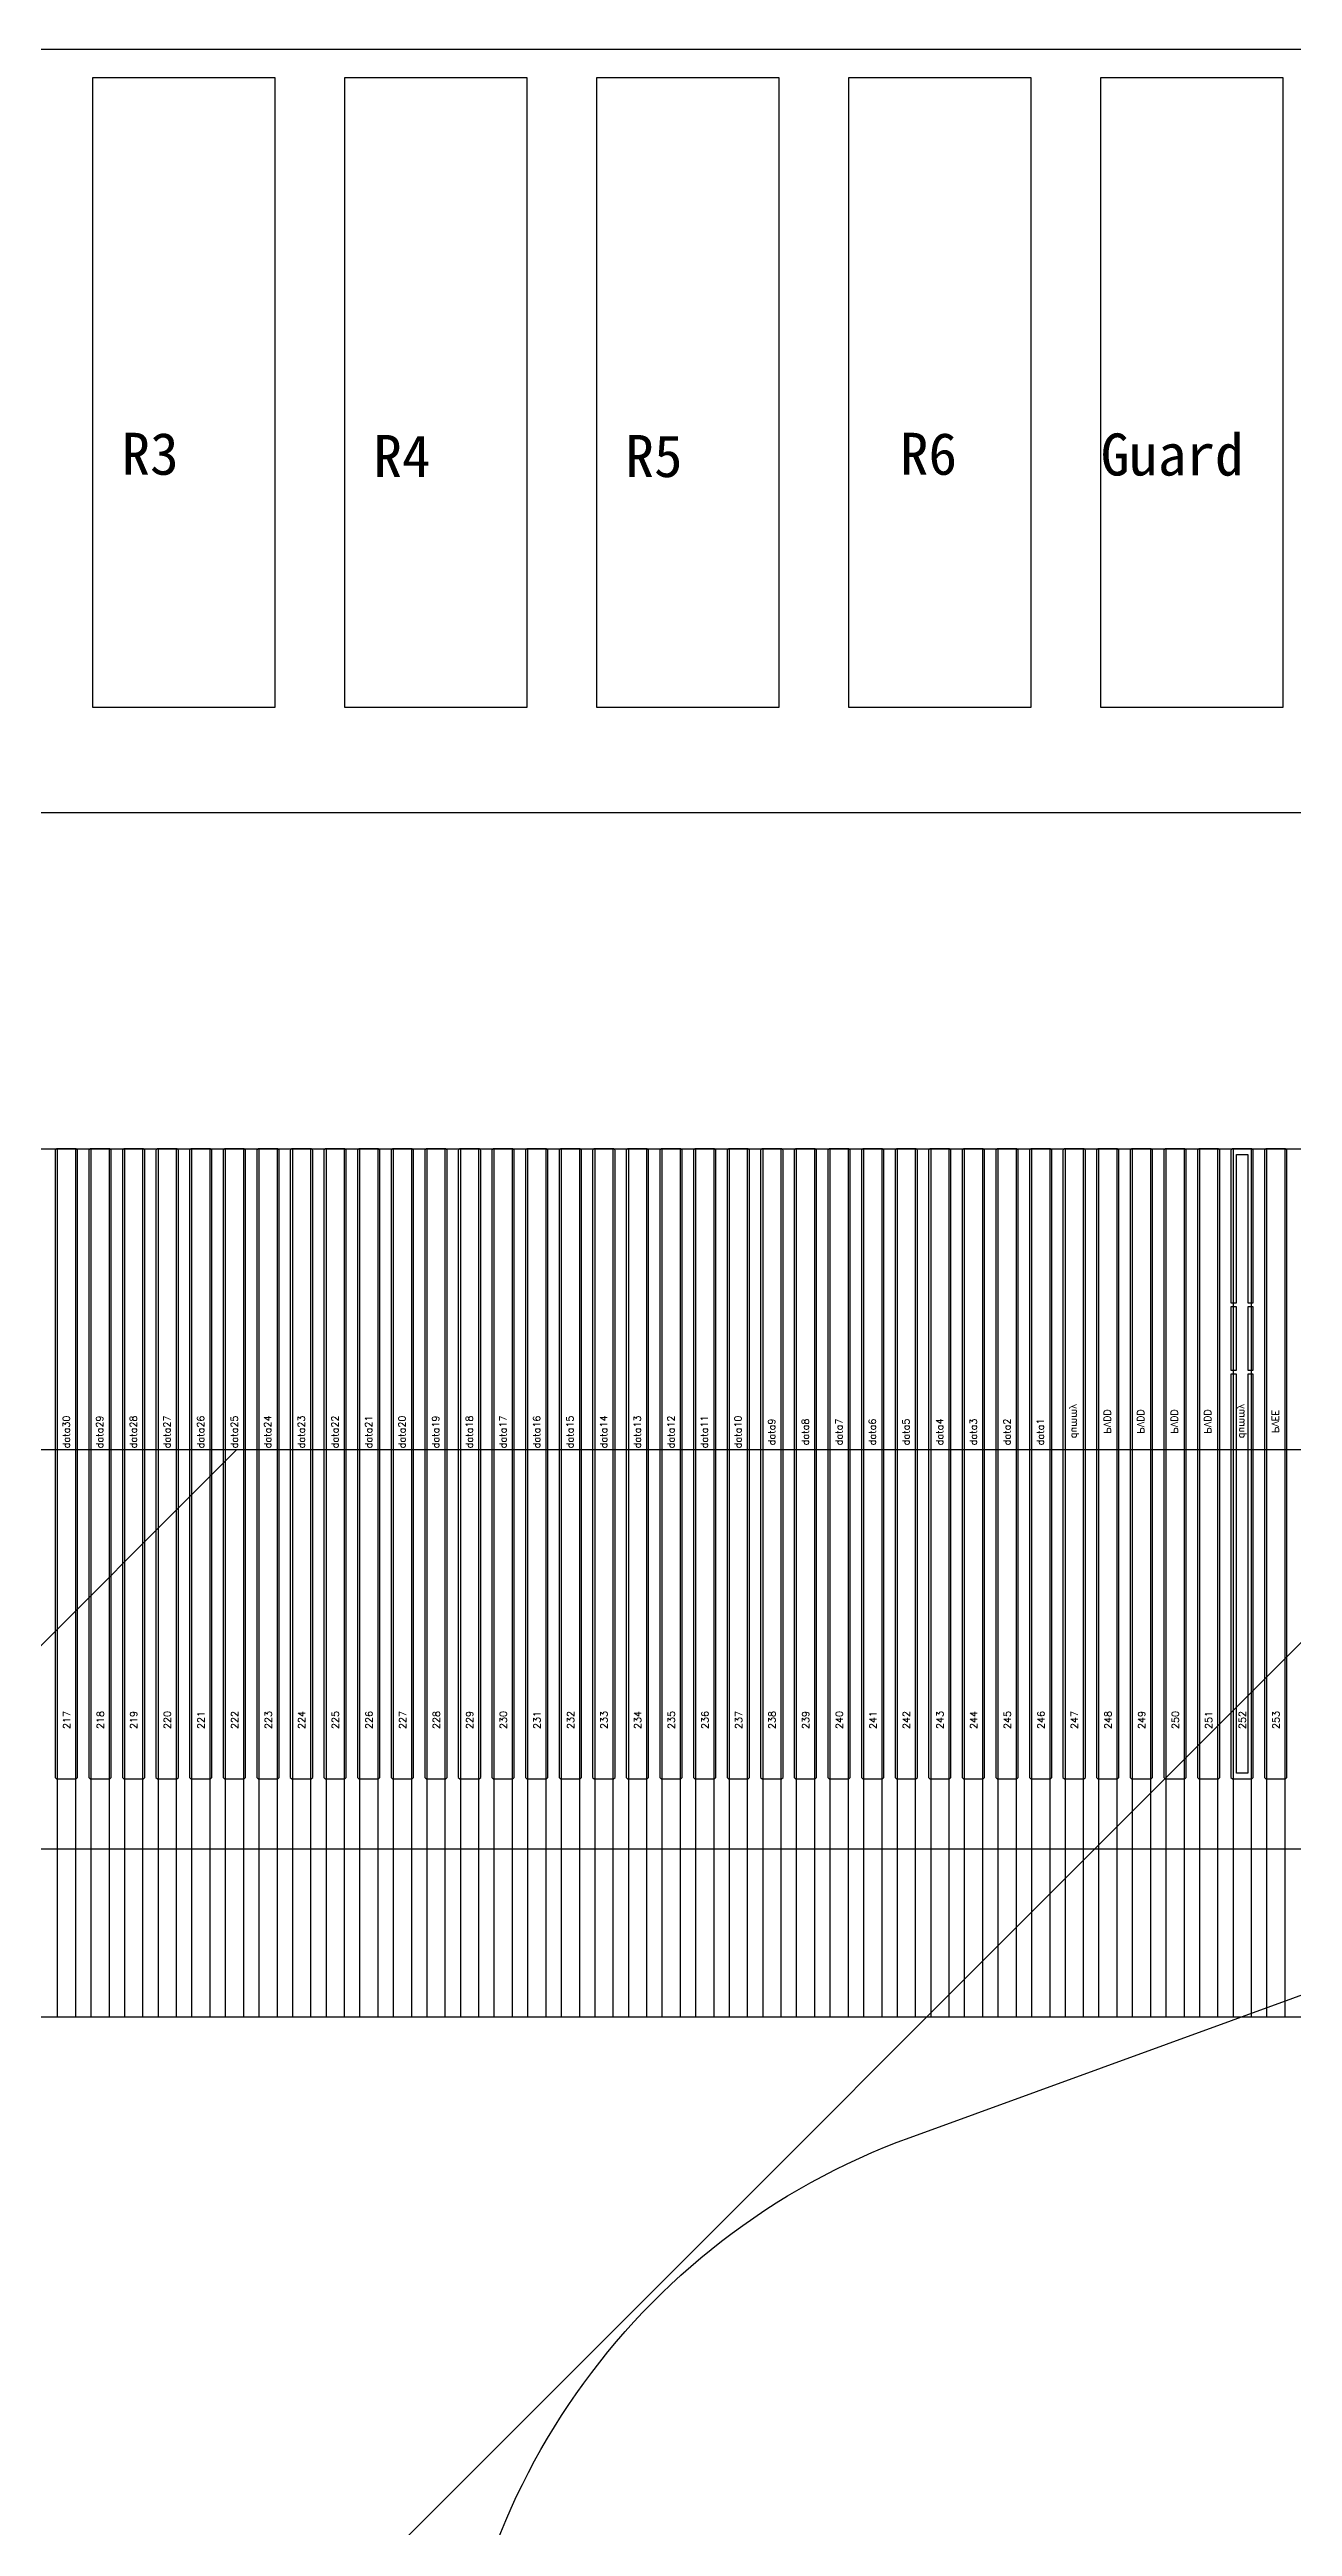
# Model space of a CAD drawing. Header units: millimetres. Extents: x 1387 to 2553, y -68 to 207.
# Drawn here: x 1862.657 to 1863.545, y 51.754 to 53.523 of the extents above; entities that cross this region are included whole.
import ezdxf
from ezdxf.enums import TextEntityAlignment as Align

# ---------------------------------------------------------------- set-up
doc = ezdxf.new("R2010")
doc.units = ezdxf.units.MM
for name, color, linetype in [('COF', 4, 'Continuous'), ('DIM（标注）', 3, 'Continuous'), ('KEEPOUTLAYER', 6, 'Continuous'), ('Panel', 7, 'Continuous')]:
    doc.layers.add(name, color=color, linetype=linetype)
doc.styles.add('txt', font='txt.shx')
doc.styles.add('宋体', font='')
doc.styles.get('宋体').set_extended_font_data('SimSun')
doc.dimstyles.new('STANDARD$0', dxfattribs={"dimtxt": 2, "dimasz": 2, "dimexe": 0.4, "dimexo": 0.4, "dimgap": 0.4, "dimtad": 1, "dimzin": 0, "dimdsep": 46, "dimtxsty": '宋体', "dimcen": 0.4, "dimclrd": 256, "dimclre": 256, "dimclrt": 256, "dimadec": 0, "dimazin": 0, "dimtfac": 1, "dimtofl": 0, "dimtmove": 0, "dimatfit": 3, "dimfxl": 1, "dimtolj": 1, "dimtzin": 0, "dimarcsym": 0})

# ---------------------------------------------------------------- blocks, each defined once
blk = doc.blocks.new('COF')
at = {"layer": 'COF'}
for p, q in [((1641.7011, 311.7192, 0.4681), (1648.8301, 311.7192, 0.4681)), ((1641.7011, 311.7192, 0.4681), (1648.8301, 311.7192, 0.4681)), ((1647.3351, 311.7192, 0.4681), (1647.3351, 311.0992, 0.4681)), ((1647.3481, 311.7192, 0.4681), (1647.3481, 311.0992, 0.4681)), ((1647.3591, 311.7192, 0.4681), (1647.3591, 311.0992, 0.4681)), ((1647.3721, 311.7192, 0.4681), (1647.3721, 311.0992, 0.4681)), ((1647.3831, 311.7192, 0.4681), (1647.3831, 311.0992, 0.4681)), ((1647.3961, 311.7192, 0.4681), (1647.3961, 311.0992, 0.4681)), ((1647.4071, 311.7192, 0.4681), (1647.4071, 311.0992, 0.4681)), ((1647.4201, 311.7192, 0.4681), (1647.4201, 311.0992, 0.4681)), ((1647.4311, 311.7192, 0.4681), (1647.4311, 311.0992, 0.4681)), ((1647.4441, 311.7192, 0.4681), (1647.4441, 311.0992, 0.4681)), ((1647.4551, 311.7192, 0.4681), (1647.4551, 311.0992, 0.4681)), ((1647.4681, 311.7192, 0.4681), (1647.4681, 311.0992, 0.4681)), ((1647.4791, 311.7192, 0.4681), (1647.4791, 311.0992, 0.4681)), ((1647.4921, 311.7192, 0.4681), (1647.4921, 311.0992, 0.4681)), ((1647.5031, 311.7192, 0.4681), (1647.5031, 311.0992, 0.4681)), ((1647.5161, 311.7192, 0.4681), (1647.5161, 311.0992, 0.4681)), ((1647.5271, 311.7192, 0.4681), (1647.5271, 311.0992, 0.4681)), ((1647.5401, 311.7192, 0.4681), (1647.5401, 311.0992, 0.4681)), ((1647.5511, 311.7192, 0.4681), (1647.5511, 311.0992, 0.4681)), ((1647.5641, 311.7192, 0.4681), (1647.5641, 311.0992, 0.4681)), ((1647.5751, 311.7192, 0.4681), (1647.5751, 311.0992, 0.4681)), ((1647.5881, 311.7192, 0.4681), (1647.5881, 311.0992, 0.4681)), ((1647.5991, 311.7192, 0.4681), (1647.5991, 311.0992, 0.4681)), ((1647.6121, 311.7192, 0.4681), (1647.6121, 311.0992, 0.4681)), ((1647.6231, 311.7192, 0.4681), (1647.6231, 311.0992, 0.4681)), ((1647.6361, 311.7192, 0.4681), (1647.6361, 311.0992, 0.4681)), ((1647.6471, 311.7192, 0.4681), (1647.6471, 311.0992, 0.4681)), ((1647.6601, 311.7192, 0.4681), (1647.6601, 311.0992, 0.4681)), ((1647.6711, 311.7192, 0.4681), (1647.6711, 311.0992, 0.4681)), ((1647.6841, 311.7192, 0.4681), (1647.6841, 311.0992, 0.4681)), ((1647.6951, 311.7192, 0.4681), (1647.6951, 311.0992, 0.4681)), ((1647.7081, 311.7192, 0.4681), (1647.7081, 311.0992, 0.4681)), ((1647.7191, 311.7192, 0.4681), (1647.7191, 311.0992, 0.4681)), ((1647.7321, 311.7192, 0.4681), (1647.7321, 311.0992, 0.4681)), ((1647.7431, 311.7192, 0.4681), (1647.7431, 311.0992, 0.4681)), ((1647.7561, 311.7192, 0.4681), (1647.7561, 311.0992, 0.4681)), ((1647.7671, 311.7192, 0.4681), (1647.7671, 311.0992, 0.4681)), ((1647.7801, 311.7192, 0.4681), (1647.7801, 311.0992, 0.4681)), ((1647.7911, 311.7192, 0.4681), (1647.7911, 311.0992, 0.4681)), ((1647.8041, 311.7192, 0.4681), (1647.8041, 311.0992, 0.4681)), ((1647.8151, 311.7192, 0.4681), (1647.8151, 311.0992, 0.4681)), ((1647.8281, 311.7192, 0.4681), (1647.8281, 311.0992, 0.4681)), ((1647.8391, 311.7192, 0.4681), (1647.8391, 311.0992, 0.4681)), ((1647.8521, 311.7192, 0.4681), (1647.8521, 311.0992, 0.4681)), ((1647.8631, 311.7192, 0.4681), (1647.8631, 311.0992, 0.4681)), ((1647.8761, 311.7192, 0.4681), (1647.8761, 311.0992, 0.4681)), ((1647.8871, 311.7192, 0.4681), (1647.8871, 311.0992, 0.4681)), ((1647.9001, 311.7192, 0.4681), (1647.9001, 311.0992, 0.4681)), ((1647.9111, 311.7192, 0.4681), (1647.9111, 311.0992, 0.4681)), ((1647.9241, 311.7192, 0.4681), (1647.9241, 311.0992, 0.4681)), ((1647.9351, 311.7192, 0.4681), (1647.9351, 311.0992, 0.4681)), ((1647.9481, 311.7192, 0.4681), (1647.9481, 311.0992, 0.4681)), ((1647.9591, 311.7192, 0.4681), (1647.9591, 311.0992, 0.4681)), ((1647.9721, 311.7192, 0.4681), (1647.9721, 311.0992, 0.4681)), ((1647.9831, 311.7192, 0.4681), (1647.9831, 311.0992, 0.4681)), ((1647.9961, 311.7192, 0.4681), (1647.9961, 311.0992, 0.4681)), ((1648.0071, 311.7192, 0.4681), (1648.0071, 311.0992, 0.4681)), ((1648.0201, 311.7192, 0.4681), (1648.0201, 311.0992, 0.4681)), ((1648.0311, 311.7192, 0.4681), (1648.0311, 311.0992, 0.4681)), ((1648.0441, 311.7192, 0.4681), (1648.0441, 311.0992, 0.4681)), ((1648.0551, 311.7192, 0.4681), (1648.0551, 311.0992, 0.4681)), ((1648.0681, 311.7192, 0.4681), (1648.0681, 311.0992, 0.4681)), ((1648.0791, 311.7192, 0.4681), (1648.0791, 311.0992, 0.4681)), ((1648.0921, 311.7192, 0.4681), (1648.0921, 311.0992, 0.4681)), ((1648.1031, 311.7192, 0.4681), (1648.1031, 311.0992, 0.4681)), ((1648.1161, 311.7192, 0.4681), (1648.1161, 311.0992, 0.4681)), ((1648.1271, 311.7192, 0.4681), (1648.1271, 311.0992, 0.4681)), ((1648.1401, 311.7192, 0.4681), (1648.1401, 311.0992, 0.4681)), ((1648.1511, 311.7192, 0.4681), (1648.1511, 311.0992, 0.4681)), ((1648.1641, 311.7192, 0.4681), (1648.1641, 311.0992, 0.4681)), ((1648.1751, 311.7192, 0.4681), (1648.1751, 311.0992, 0.4681)), ((1648.1881, 311.7192, 0.4681), (1648.1881, 311.0992, 0.4681)), ((1648.1991, 311.7192, 0.4681), (1648.1991, 311.0992, 0.4681)), ((1648.2121, 311.7192, 0.4681), (1648.2121, 311.0992, 0.4681)), ((1641.9006, 311.0992, 0.4681), (1648.6306, 311.0992, 0.4681)), ((1647.3351, 311.0992, 0.4681), (1647.3481, 311.0992, 0.4681)), ((1647.3356, 311.0992, 0.4681), (1647.3476, 311.0992, 0.4681)), ((1647.3591, 311.0992, 0.4681), (1647.3721, 311.0992, 0.4681)), ((1647.3596, 311.0992, 0.4681), (1647.3716, 311.0992, 0.4681)), ((1647.3831, 311.0992, 0.4681), (1647.3961, 311.0992, 0.4681)), ((1647.3836, 311.0992, 0.4681), (1647.3956, 311.0992, 0.4681)), ((1647.4071, 311.0992, 0.4681), (1647.4201, 311.0992, 0.4681)), ((1647.4076, 311.0992, 0.4681), (1647.4196, 311.0992, 0.4681)), ((1647.4311, 311.0992, 0.4681), (1647.4441, 311.0992, 0.4681)), ((1647.4316, 311.0992, 0.4681), (1647.4436, 311.0992, 0.4681)), ((1647.4551, 311.0992, 0.4681), (1647.4681, 311.0992, 0.4681)), ((1647.4556, 311.0992, 0.4681), (1647.4676, 311.0992, 0.4681)), ((1647.4791, 311.0992, 0.4681), (1647.4921, 311.0992, 0.4681)), ((1647.4796, 311.0992, 0.4681), (1647.4916, 311.0992, 0.4681)), ((1647.5031, 311.0992, 0.4681), (1647.5161, 311.0992, 0.4681)), ((1647.5036, 311.0992, 0.4681), (1647.5156, 311.0992, 0.4681)), ((1647.5271, 311.0992, 0.4681), (1647.5401, 311.0992, 0.4681)), ((1647.5276, 311.0992, 0.4681), (1647.5396, 311.0992, 0.4681)), ((1647.5511, 311.0992, 0.4681), (1647.5641, 311.0992, 0.4681)), ((1647.5516, 311.0992, 0.4681), (1647.5636, 311.0992, 0.4681)), ((1647.5751, 311.0992, 0.4681), (1647.5881, 311.0992, 0.4681)), ((1647.5756, 311.0992, 0.4681), (1647.5876, 311.0992, 0.4681)), ((1647.5991, 311.0992, 0.4681), (1647.6121, 311.0992, 0.4681)), ((1647.5996, 311.0992, 0.4681), (1647.6116, 311.0992, 0.4681)), ((1647.6231, 311.0992, 0.4681), (1647.6361, 311.0992, 0.4681)), ((1647.6236, 311.0992, 0.4681), (1647.6356, 311.0992, 0.4681)), ((1647.6471, 311.0992, 0.4681), (1647.6601, 311.0992, 0.4681)), ((1647.6476, 311.0992, 0.4681), (1647.6596, 311.0992, 0.4681)), ((1647.6711, 311.0992, 0.4681), (1647.6841, 311.0992, 0.4681)), ((1647.6716, 311.0992, 0.4681), (1647.6836, 311.0992, 0.4681)), ((1647.6951, 311.0992, 0.4681), (1647.7081, 311.0992, 0.4681)), ((1647.6956, 311.0992, 0.4681), (1647.7076, 311.0992, 0.4681)), ((1647.7191, 311.0992, 0.4681), (1647.7321, 311.0992, 0.4681)), ((1647.7196, 311.0992, 0.4681), (1647.7316, 311.0992, 0.4681)), ((1647.7431, 311.0992, 0.4681), (1647.7561, 311.0992, 0.4681)), ((1647.7436, 311.0992, 0.4681), (1647.7556, 311.0992, 0.4681)), ((1647.7671, 311.0992, 0.4681), (1647.7801, 311.0992, 0.4681)), ((1647.7676, 311.0992, 0.4681), (1647.7796, 311.0992, 0.4681)), ((1647.7911, 311.0992, 0.4681), (1647.8041, 311.0992, 0.4681)), ((1647.7916, 311.0992, 0.4681), (1647.8036, 311.0992, 0.4681)), ((1647.8151, 311.0992, 0.4681), (1647.8281, 311.0992, 0.4681)), ((1647.8156, 311.0992, 0.4681), (1647.8276, 311.0992, 0.4681)), ((1647.8391, 311.0992, 0.4681), (1647.8521, 311.0992, 0.4681)), ((1647.8396, 311.0992, 0.4681), (1647.8516, 311.0992, 0.4681)), ((1647.8631, 311.0992, 0.4681), (1647.8761, 311.0992, 0.4681)), ((1647.8636, 311.0992, 0.4681), (1647.8756, 311.0992, 0.4681)), ((1647.8871, 311.0992, 0.4681), (1647.9001, 311.0992, 0.4681)), ((1647.8876, 311.0992, 0.4681), (1647.8996, 311.0992, 0.4681)), ((1647.9111, 311.0992, 0.4681), (1647.9241, 311.0992, 0.4681)), ((1647.9116, 311.0992, 0.4681), (1647.9236, 311.0992, 0.4681)), ((1647.9351, 311.0992, 0.4681), (1647.9481, 311.0992, 0.4681)), ((1647.9356, 311.0992, 0.4681), (1647.9476, 311.0992, 0.4681)), ((1647.9591, 311.0992, 0.4681), (1647.9721, 311.0992, 0.4681)), ((1647.9596, 311.0992, 0.4681), (1647.9716, 311.0992, 0.4681)), ((1647.9831, 311.0992, 0.4681), (1647.9961, 311.0992, 0.4681)), ((1647.9836, 311.0992, 0.4681), (1647.9956, 311.0992, 0.4681)), ((1648.0071, 311.0992, 0.4681), (1648.0201, 311.0992, 0.4681)), ((1648.0076, 311.0992, 0.4681), (1648.0196, 311.0992, 0.4681)), ((1648.0311, 311.0992, 0.4681), (1648.0441, 311.0992, 0.4681)), ((1648.0316, 311.0992, 0.4681), (1648.0436, 311.0992, 0.4681)), ((1648.0551, 311.0992, 0.4681), (1648.0681, 311.0992, 0.4681)), ((1648.0556, 311.0992, 0.4681), (1648.0676, 311.0992, 0.4681)), ((1648.0791, 311.0992, 0.4681), (1648.0921, 311.0992, 0.4681)), ((1648.0796, 311.0992, 0.4681), (1648.0916, 311.0992, 0.4681)), ((1648.1031, 311.0992, 0.4681), (1648.1161, 311.0992, 0.4681)), ((1648.1036, 311.0992, 0.4681), (1648.1156, 311.0992, 0.4681)), ((1648.1271, 311.0992, 0.4681), (1648.1401, 311.0992, 0.4681)), ((1648.1276, 311.0992, 0.4681), (1648.1396, 311.0992, 0.4681)), ((1648.1511, 311.0992, 0.4681), (1648.1641, 311.0992, 0.4681)), ((1648.1516, 311.0992, 0.4681), (1648.1636, 311.0992, 0.4681)), ((1648.1751, 311.0992, 0.4681), (1648.1881, 311.0992, 0.4681)), ((1648.1756, 311.0992, 0.4681), (1648.1876, 311.0992, 0.4681)), ((1648.1991, 311.0992, 0.4681), (1648.2121, 311.0992, 0.4681)), ((1648.1996, 311.0992, 0.4681), (1648.2116, 311.0992, 0.4681))]:
    blk.add_line(p, q, dxfattribs=at)
blk = doc.blocks.new('*D66')
at = {"layer": 'Defpoints', "color": 0, "linetype": 'Continuous'}
for p in [(1856.9983, 52.2378, 0.2184), (1842.9856, -9.3035), (1863.0287, -9.3035, 0.2184)]:
    blk.add_point(p, dxfattribs=at)
at = {"layer": 'DIM（标注）', "color": 3, "linetype": 'Continuous', "lineweight": -2}
for p, q in [((1856.3983, 52.2378), (1842.3856, 52.2378)), ((1842.9856, 51.6378), (1842.9856, 40.3532)), ((1842.9856, -8.7035), (1842.9856, 29.6616)), ((1862.4287, -9.3035), (1842.3856, -9.3035))]:
    blk.add_line(p, q, dxfattribs=at)
at = {"layer": 'DIM（标注）', "color": 3, "linetype": 'Continuous'}
for points in [[(1842.8856, 51.6378), (1843.0856, 51.6378), (1842.9856, 52.2378)], [(1842.8856, -8.7035), (1843.0856, -8.7035), (1842.9856, -9.3035)]]:
    blk.add_solid(points, dxfattribs=at)
at = {"layer": 'DIM（标注）', "color": 3, "linetype": 'Continuous', "insert": (1842.9856, 35.0074), "char_height": 1.5, "attachment_point": 5, "rotation": 90, "style": '宋体'}
blk.add_mtext('61.54±0.5', dxfattribs=at)
blk = doc.blocks.new('DAFADF')
h = blk.add_hatch()
h.set_pattern_fill('ANSI31', scale=0.2, style=0)
h.set_pattern_definition([(45, (861.3915, -112.815), (-0.4490128, 0.4490128), [])])
h.paths.add_polyline_path([(1762.6906, 35.3146, -0.315299), (1763.0196, 35.7845), (1764.3687, 36.2755), (1756.3326, 36.2755), (1757.6807, 35.7848, -0.315827), (1758.0106, 35.3146), (1758.0106, 33.2755), (1762.6906, 33.2755)])
at = {"color": 30, "linetype": 'Continuous'}
blk.add_line((1764.3686, 36.2755, 2.6737), (1756.3326, 36.2755, 2.6737), dxfattribs=at)
at = {"color": 30, "linetype": 'Continuous', "elevation": 2.6737}
for points in [[(1765.5756, 37.2755), (1755.1256, 37.2755)], [(1763.0196, 35.7845), (1765.5782, 36.7157)]]:
    blk.add_lwpolyline(points, dxfattribs=at)
at = {"color": 30, "linetype": 'Continuous', "elevation": 2.4553}
blk.add_lwpolyline([(1762.6906, 35.3146, -0.315299), (1763.0196, 35.7845)], format="xyb", dxfattribs=at)
at = {"layer": 'KEEPOUTLAYER', "elevation": 2.4553}
blk.add_lwpolyline([(1763.0196, 35.7845, 1), (1763.0196, 35.7845, 1)], format="xyb", close=True, dxfattribs=at)
blk.add_lwpolyline([(1763.0196, 35.7845, 1), (1763.0196, 35.7845, 1)], format="xyb", close=True, dxfattribs=at)

msp = doc.modelspace()

# ---------------------------------------------------------------- linework, layer by layer
at = {"layer": 'Panel', "elevation": 2.6737}
for points in [[(1862.6885, 53.0528), (1862.6885, 53.5028)], [(1862.6885, 53.5028), (1862.8185, 53.5028)], [(1862.8185, 53.5028), (1862.8185, 53.0528)], [(1862.8685, 53.0528), (1862.8685, 53.5028)], [(1862.8685, 53.5028), (1862.9985, 53.5028)], [(1862.9985, 53.5028), (1862.9985, 53.0528)], [(1863.0485, 53.0528), (1863.0485, 53.5028)], [(1863.0485, 53.5028), (1863.1785, 53.5028)], [(1863.1785, 53.5028), (1863.1785, 53.0528)], [(1863.2285, 53.0528), (1863.2285, 53.5028)], [(1863.2285, 53.5028), (1863.3585, 53.5028)], [(1863.3585, 53.5028), (1863.3585, 53.0528)], [(1863.4085, 53.0528), (1863.4085, 53.5028)], [(1863.4085, 53.5028), (1863.5385, 53.5028)], [(1863.5385, 53.5028), (1863.5385, 53.0528)], [(1862.8185, 53.0528), (1862.6885, 53.0528)], [(1862.9985, 53.0528), (1862.8685, 53.0528)], [(1863.1785, 53.0528), (1863.0485, 53.0528)], [(1863.3585, 53.0528), (1863.2285, 53.0528)], [(1863.5385, 53.0528), (1863.4085, 53.0528)], [(1866.1983, 52.9778), (1854.9983, 52.9778)], [(1862.6625, 52.7378), (1862.6615, 52.7368)], [(1862.6615, 52.7368), (1862.6615, 52.2888)], [(1862.6765, 52.7378), (1862.6625, 52.7378)], [(1862.6775, 52.7368), (1862.6765, 52.7378)], [(1862.6775, 52.2888), (1862.6775, 52.7368)], [(1862.6865, 52.7378), (1862.6855, 52.7368)], [(1862.6855, 52.7368), (1862.6855, 52.2888)], [(1862.7005, 52.7378), (1862.6865, 52.7378)], [(1862.7015, 52.7368), (1862.7005, 52.7378)], [(1862.7015, 52.2888), (1862.7015, 52.7368)], [(1862.7105, 52.7378), (1862.7095, 52.7368)], [(1862.7095, 52.7368), (1862.7095, 52.2888)], [(1862.7245, 52.7378), (1862.7105, 52.7378)], [(1862.7255, 52.7368), (1862.7245, 52.7378)], [(1862.7255, 52.2888), (1862.7255, 52.7368)], [(1862.7345, 52.7378), (1862.7335, 52.7368)], [(1862.7335, 52.7368), (1862.7335, 52.2888)], [(1862.7485, 52.7378), (1862.7345, 52.7378)], [(1862.7495, 52.7368), (1862.7485, 52.7378)], [(1862.7495, 52.2888), (1862.7495, 52.7368)], [(1862.7585, 52.7378), (1862.7575, 52.7368)], [(1862.7575, 52.7368), (1862.7575, 52.2888)], [(1862.7725, 52.7378), (1862.7585, 52.7378)], [(1862.7735, 52.7368), (1862.7725, 52.7378)], [(1862.7735, 52.2888), (1862.7735, 52.7368)], [(1862.7825, 52.7378), (1862.7815, 52.7368)], [(1862.7815, 52.7368), (1862.7815, 52.2888)], [(1862.7965, 52.7378), (1862.7825, 52.7378)], [(1862.7975, 52.7368), (1862.7965, 52.7378)], [(1862.7975, 52.2888), (1862.7975, 52.7368)], [(1862.8065, 52.7378), (1862.8055, 52.7368)], [(1862.8055, 52.7368), (1862.8055, 52.2888)], [(1862.8205, 52.7378), (1862.8065, 52.7378)], [(1862.8215, 52.7368), (1862.8205, 52.7378)], [(1862.8215, 52.2888), (1862.8215, 52.7368)], [(1862.8305, 52.7378), (1862.8295, 52.7368)], [(1862.8295, 52.7368), (1862.8295, 52.2888)], [(1862.8445, 52.7378), (1862.8305, 52.7378)], [(1862.8455, 52.7368), (1862.8445, 52.7378)], [(1862.8455, 52.2888), (1862.8455, 52.7368)], [(1862.8545, 52.7378), (1862.8535, 52.7368)], [(1862.8535, 52.7368), (1862.8535, 52.2888)], [(1862.8685, 52.7378), (1862.8545, 52.7378)], [(1862.8695, 52.7368), (1862.8685, 52.7378)], [(1862.8695, 52.2888), (1862.8695, 52.7368)], [(1862.8785, 52.7378), (1862.8775, 52.7368)], [(1862.8775, 52.7368), (1862.8775, 52.2888)], [(1862.8925, 52.7378), (1862.8785, 52.7378)], [(1862.8935, 52.7368), (1862.8925, 52.7378)], [(1862.8935, 52.2888), (1862.8935, 52.7368)], [(1862.9025, 52.7378), (1862.9015, 52.7368)], [(1862.9015, 52.7368), (1862.9015, 52.2888)], [(1862.9165, 52.7378), (1862.9025, 52.7378)], [(1862.9175, 52.7368), (1862.9165, 52.7378)], [(1862.9175, 52.2888), (1862.9175, 52.7368)], [(1862.9265, 52.7378), (1862.9255, 52.7368)], [(1862.9255, 52.7368), (1862.9255, 52.2888)], [(1862.9405, 52.7378), (1862.9265, 52.7378)], [(1862.9415, 52.7368), (1862.9405, 52.7378)], [(1862.9415, 52.2888), (1862.9415, 52.7368)], [(1862.9505, 52.7378), (1862.9495, 52.7368)], [(1862.9495, 52.7368), (1862.9495, 52.2888)], [(1862.9645, 52.7378), (1862.9505, 52.7378)], [(1862.9655, 52.7368), (1862.9645, 52.7378)], [(1862.9655, 52.2888), (1862.9655, 52.7368)], [(1862.9745, 52.7378), (1862.9735, 52.7368)], [(1862.9735, 52.7368), (1862.9735, 52.2888)], [(1862.9885, 52.7378), (1862.9745, 52.7378)], [(1862.9895, 52.7368), (1862.9885, 52.7378)], [(1862.9895, 52.2888), (1862.9895, 52.7368)], [(1862.9985, 52.7378), (1862.9975, 52.7368)], [(1862.9975, 52.7368), (1862.9975, 52.2888)], [(1863.0125, 52.7378), (1862.9985, 52.7378)], [(1863.0135, 52.7368), (1863.0125, 52.7378)], [(1863.0135, 52.2888), (1863.0135, 52.7368)], [(1863.0225, 52.7378), (1863.0215, 52.7368)], [(1863.0215, 52.7368), (1863.0215, 52.2888)], [(1863.0365, 52.7378), (1863.0225, 52.7378)], [(1863.0375, 52.7368), (1863.0365, 52.7378)], [(1863.0375, 52.2888), (1863.0375, 52.7368)], [(1863.0465, 52.7378), (1863.0455, 52.7368)], [(1863.0455, 52.7368), (1863.0455, 52.2888)], [(1863.0605, 52.7378), (1863.0465, 52.7378)], [(1863.0615, 52.7368), (1863.0605, 52.7378)], [(1863.0615, 52.2888), (1863.0615, 52.7368)], [(1863.0705, 52.7378), (1863.0695, 52.7368)], [(1863.0695, 52.7368), (1863.0695, 52.2888)], [(1863.0845, 52.7378), (1863.0705, 52.7378)], [(1863.0855, 52.7368), (1863.0845, 52.7378)], [(1863.0855, 52.2888), (1863.0855, 52.7368)], [(1863.0945, 52.7378), (1863.0935, 52.7368)], [(1863.0935, 52.7368), (1863.0935, 52.2888)], [(1863.1085, 52.7378), (1863.0945, 52.7378)], [(1863.1095, 52.7368), (1863.1085, 52.7378)], [(1863.1095, 52.2888), (1863.1095, 52.7368)], [(1863.1185, 52.7378), (1863.1175, 52.7368)], [(1863.1175, 52.7368), (1863.1175, 52.2888)], [(1863.1325, 52.7378), (1863.1185, 52.7378)], [(1863.1335, 52.7368), (1863.1325, 52.7378)], [(1863.1335, 52.2888), (1863.1335, 52.7368)], [(1863.1425, 52.7378), (1863.1415, 52.7368)], [(1863.1415, 52.7368), (1863.1415, 52.2888)], [(1863.1565, 52.7378), (1863.1425, 52.7378)], [(1863.1575, 52.7368), (1863.1565, 52.7378)], [(1863.1575, 52.2888), (1863.1575, 52.7368)], [(1863.1665, 52.7378), (1863.1655, 52.7368)], [(1863.1655, 52.7368), (1863.1655, 52.2888)], [(1863.1805, 52.7378), (1863.1665, 52.7378)], [(1863.1815, 52.7368), (1863.1805, 52.7378)], [(1863.1815, 52.2888), (1863.1815, 52.7368)], [(1863.1905, 52.7378), (1863.1895, 52.7368)], [(1863.1895, 52.7368), (1863.1895, 52.2888)], [(1863.2045, 52.7378), (1863.1905, 52.7378)], [(1863.2055, 52.7368), (1863.2045, 52.7378)], [(1863.2055, 52.2888), (1863.2055, 52.7368)], [(1863.2145, 52.7378), (1863.2135, 52.7368)], [(1863.2135, 52.7368), (1863.2135, 52.2888)], [(1863.2285, 52.7378), (1863.2145, 52.7378)], [(1863.2295, 52.7368), (1863.2285, 52.7378)], [(1863.2295, 52.2888), (1863.2295, 52.7368)], [(1863.2385, 52.7378), (1863.2375, 52.7368)], [(1863.2375, 52.7368), (1863.2375, 52.2888)], [(1863.2525, 52.7378), (1863.2385, 52.7378)], [(1863.2535, 52.7368), (1863.2525, 52.7378)], [(1863.2535, 52.2888), (1863.2535, 52.7368)], [(1863.2625, 52.7378), (1863.2615, 52.7368)], [(1863.2615, 52.7368), (1863.2615, 52.2888)], [(1863.2765, 52.7378), (1863.2625, 52.7378)], [(1863.2775, 52.7368), (1863.2765, 52.7378)], [(1863.2775, 52.2888), (1863.2775, 52.7368)], [(1863.2865, 52.7378), (1863.2855, 52.7368)], [(1863.2855, 52.7368), (1863.2855, 52.2888)], [(1863.3005, 52.7378), (1863.2865, 52.7378)], [(1863.3015, 52.7368), (1863.3005, 52.7378)], [(1863.3015, 52.2888), (1863.3015, 52.7368)], [(1863.3105, 52.7378), (1863.3095, 52.7368)], [(1863.3095, 52.7368), (1863.3095, 52.2888)], [(1863.3245, 52.7378), (1863.3105, 52.7378)], [(1863.3255, 52.7368), (1863.3245, 52.7378)], [(1863.3255, 52.2888), (1863.3255, 52.7368)], [(1863.3345, 52.7378), (1863.3335, 52.7368)], [(1863.3335, 52.7368), (1863.3335, 52.2888)], [(1863.3485, 52.7378), (1863.3345, 52.7378)], [(1863.3495, 52.7368), (1863.3485, 52.7378)], [(1863.3495, 52.2888), (1863.3495, 52.7368)], [(1863.3585, 52.7378), (1863.3575, 52.7368)], [(1863.3575, 52.7368), (1863.3575, 52.2888)], [(1863.3725, 52.7378), (1863.3585, 52.7378)], [(1863.3735, 52.7368), (1863.3725, 52.7378)], [(1863.3735, 52.2888), (1863.3735, 52.7368)], [(1863.3825, 52.7378), (1863.3815, 52.7368)], [(1863.3815, 52.7368), (1863.3815, 52.2888)], [(1863.3965, 52.7378), (1863.3825, 52.7378)], [(1863.3975, 52.7368), (1863.3965, 52.7378)], [(1863.3975, 52.2888), (1863.3975, 52.7368)], [(1863.4065, 52.7378), (1863.4055, 52.7368)], [(1863.4055, 52.7368), (1863.4055, 52.2888)], [(1863.4205, 52.7378), (1863.4065, 52.7378)], [(1863.4215, 52.7368), (1863.4205, 52.7378)], [(1863.4215, 52.2888), (1863.4215, 52.7368)], [(1863.4305, 52.7378), (1863.4295, 52.7368)], [(1863.4295, 52.7368), (1863.4295, 52.2888)], [(1863.4445, 52.7378), (1863.4305, 52.7378)], [(1863.4455, 52.7368), (1863.4445, 52.7378)], [(1863.4455, 52.2888), (1863.4455, 52.7368)], [(1863.4545, 52.7378), (1863.4535, 52.7368)], [(1863.4535, 52.7368), (1863.4535, 52.2888)], [(1863.4685, 52.7378), (1863.4545, 52.7378)], [(1863.4695, 52.7368), (1863.4685, 52.7378)], [(1863.4695, 52.2888), (1863.4695, 52.7368)], [(1863.4785, 52.7378), (1863.4775, 52.7368)], [(1863.4775, 52.7368), (1863.4775, 52.2888)], [(1863.4925, 52.7378), (1863.4785, 52.7378)], [(1863.4935, 52.7368), (1863.4925, 52.7378)], [(1863.4935, 52.2888), (1863.4935, 52.7368)], [(1863.5025, 52.7378), (1863.5015, 52.7368)], [(1863.5015, 52.7368), (1863.5015, 52.6278)], [(1863.5165, 52.7378), (1863.5025, 52.7378)], [(1863.5055, 52.7338), (1863.5135, 52.7338)], [(1863.5055, 52.6278), (1863.5055, 52.7338)], [(1863.5135, 52.7338), (1863.5135, 52.6278)], [(1863.5165, 52.7378), (1863.5165, 52.7378)], [(1863.5175, 52.7368), (1863.5165, 52.7378)], [(1863.5175, 52.6278), (1863.5175, 52.7368)], [(1863.5265, 52.7378), (1863.5255, 52.7368)], [(1863.5255, 52.7368), (1863.5255, 52.2888)], [(1863.5405, 52.7378), (1863.5265, 52.7378)], [(1863.5415, 52.7368), (1863.5405, 52.7378)], [(1863.5415, 52.2888), (1863.5415, 52.7368)], [(1863.5015, 52.6278), (1863.5055, 52.6278)], [(1863.5015, 52.6248), (1863.5015, 52.5798)], [(1863.5055, 52.6248), (1863.5015, 52.6248)], [(1863.5055, 52.5798), (1863.5055, 52.6248)], [(1863.5135, 52.6278), (1863.5175, 52.6278)], [(1863.5135, 52.6248), (1863.5135, 52.5798)], [(1863.5175, 52.6248), (1863.5135, 52.6248)], [(1863.5175, 52.5798), (1863.5175, 52.6248)], [(1863.5015, 52.5798), (1863.5015, 52.5798)], [(1863.5015, 52.5798), (1863.5055, 52.5798)], [(1863.5015, 52.5768), (1863.5015, 52.2888)], [(1863.5055, 52.5768), (1863.5015, 52.5768)], [(1863.5055, 52.2918), (1863.5055, 52.5768)], [(1863.5135, 52.5798), (1863.5135, 52.5798)], [(1863.5135, 52.5798), (1863.5175, 52.5798)], [(1863.5135, 52.5768), (1863.5135, 52.5768)], [(1863.5175, 52.5768), (1863.5135, 52.5768)], [(1863.5135, 52.5768), (1863.5135, 52.2918)], [(1863.5175, 52.2888), (1863.5175, 52.5768)], [(1862.6615, 52.2888), (1862.6615, 52.2888)], [(1862.6615, 52.2888), (1862.6625, 52.2878)], [(1862.6625, 52.2878), (1862.6765, 52.2878)], [(1862.6765, 52.2878), (1862.6775, 52.2888)], [(1862.6855, 52.2888), (1862.6855, 52.2888)], [(1862.6855, 52.2888), (1862.6865, 52.2878)], [(1862.6865, 52.2878), (1862.7005, 52.2878)], [(1862.7005, 52.2878), (1862.7015, 52.2888)], [(1862.7095, 52.2888), (1862.7095, 52.2888)], [(1862.7095, 52.2888), (1862.7105, 52.2878)], [(1862.7105, 52.2878), (1862.7245, 52.2878)], [(1862.7245, 52.2878), (1862.7255, 52.2888)], [(1862.7335, 52.2888), (1862.7335, 52.2888)], [(1862.7335, 52.2888), (1862.7345, 52.2878)], [(1862.7345, 52.2878), (1862.7485, 52.2878)], [(1862.7485, 52.2878), (1862.7495, 52.2888)], [(1862.7575, 52.2888), (1862.7575, 52.2888)], [(1862.7575, 52.2888), (1862.7585, 52.2878)], [(1862.7585, 52.2878), (1862.7725, 52.2878)], [(1862.7725, 52.2878), (1862.7735, 52.2888)], [(1862.7815, 52.2888), (1862.7815, 52.2888)], [(1862.7815, 52.2888), (1862.7825, 52.2878)], [(1862.7825, 52.2878), (1862.7965, 52.2878)], [(1862.7965, 52.2878), (1862.7975, 52.2888)], [(1862.8055, 52.2888), (1862.8055, 52.2888)], [(1862.8055, 52.2888), (1862.8065, 52.2878)], [(1862.8065, 52.2878), (1862.8205, 52.2878)], [(1862.8205, 52.2878), (1862.8215, 52.2888)], [(1862.8295, 52.2888), (1862.8295, 52.2888)], [(1862.8295, 52.2888), (1862.8305, 52.2878)], [(1862.8305, 52.2878), (1862.8445, 52.2878)], [(1862.8445, 52.2878), (1862.8455, 52.2888)], [(1862.8535, 52.2888), (1862.8535, 52.2888)], [(1862.8535, 52.2888), (1862.8545, 52.2878)], [(1862.8545, 52.2878), (1862.8685, 52.2878)], [(1862.8685, 52.2878), (1862.8695, 52.2888)], [(1862.8775, 52.2888), (1862.8775, 52.2888)], [(1862.8775, 52.2888), (1862.8785, 52.2878)], [(1862.8785, 52.2878), (1862.8925, 52.2878)], [(1862.8925, 52.2878), (1862.8935, 52.2888)], [(1862.9015, 52.2888), (1862.9015, 52.2888)], [(1862.9015, 52.2888), (1862.9025, 52.2878)], [(1862.9025, 52.2878), (1862.9165, 52.2878)], [(1862.9165, 52.2878), (1862.9175, 52.2888)], [(1862.9255, 52.2888), (1862.9255, 52.2888)], [(1862.9255, 52.2888), (1862.9265, 52.2878)], [(1862.9265, 52.2878), (1862.9405, 52.2878)], [(1862.9405, 52.2878), (1862.9415, 52.2888)], [(1862.9495, 52.2888), (1862.9495, 52.2888)], [(1862.9495, 52.2888), (1862.9505, 52.2878)], [(1862.9505, 52.2878), (1862.9645, 52.2878)], [(1862.9645, 52.2878), (1862.9655, 52.2888)], [(1862.9735, 52.2888), (1862.9735, 52.2888)], [(1862.9735, 52.2888), (1862.9745, 52.2878)], [(1862.9745, 52.2878), (1862.9885, 52.2878)], [(1862.9885, 52.2878), (1862.9895, 52.2888)], [(1862.9975, 52.2888), (1862.9975, 52.2888)], [(1862.9975, 52.2888), (1862.9985, 52.2878)], [(1862.9985, 52.2878), (1863.0125, 52.2878)], [(1863.0125, 52.2878), (1863.0135, 52.2888)], [(1863.0215, 52.2888), (1863.0215, 52.2888)], [(1863.0215, 52.2888), (1863.0225, 52.2878)], [(1863.0225, 52.2878), (1863.0365, 52.2878)], [(1863.0365, 52.2878), (1863.0375, 52.2888)], [(1863.0455, 52.2888), (1863.0455, 52.2888)], [(1863.0455, 52.2888), (1863.0465, 52.2878)], [(1863.0465, 52.2878), (1863.0605, 52.2878)], [(1863.0605, 52.2878), (1863.0615, 52.2888)], [(1863.0695, 52.2888), (1863.0695, 52.2888)], [(1863.0695, 52.2888), (1863.0705, 52.2878)], [(1863.0705, 52.2878), (1863.0845, 52.2878)], [(1863.0845, 52.2878), (1863.0855, 52.2888)], [(1863.0935, 52.2888), (1863.0935, 52.2888)], [(1863.0935, 52.2888), (1863.0945, 52.2878)], [(1863.0945, 52.2878), (1863.1085, 52.2878)], [(1863.1085, 52.2878), (1863.1095, 52.2888)], [(1863.1175, 52.2888), (1863.1175, 52.2888)], [(1863.1175, 52.2888), (1863.1185, 52.2878)], [(1863.1185, 52.2878), (1863.1325, 52.2878)], [(1863.1325, 52.2878), (1863.1335, 52.2888)], [(1863.1415, 52.2888), (1863.1415, 52.2888)], [(1863.1415, 52.2888), (1863.1425, 52.2878)], [(1863.1425, 52.2878), (1863.1565, 52.2878)], [(1863.1565, 52.2878), (1863.1575, 52.2888)], [(1863.1655, 52.2888), (1863.1655, 52.2888)], [(1863.1655, 52.2888), (1863.1665, 52.2878)], [(1863.1665, 52.2878), (1863.1805, 52.2878)], [(1863.1805, 52.2878), (1863.1815, 52.2888)], [(1863.1895, 52.2888), (1863.1895, 52.2888)], [(1863.1895, 52.2888), (1863.1905, 52.2878)], [(1863.1905, 52.2878), (1863.2045, 52.2878)], [(1863.2045, 52.2878), (1863.2055, 52.2888)], [(1863.2135, 52.2888), (1863.2135, 52.2888)], [(1863.2135, 52.2888), (1863.2145, 52.2878)], [(1863.2145, 52.2878), (1863.2285, 52.2878)], [(1863.2285, 52.2878), (1863.2295, 52.2888)], [(1863.2375, 52.2888), (1863.2375, 52.2888)], [(1863.2375, 52.2888), (1863.2385, 52.2878)], [(1863.2385, 52.2878), (1863.2525, 52.2878)], [(1863.2525, 52.2878), (1863.2535, 52.2888)], [(1863.2615, 52.2888), (1863.2615, 52.2888)], [(1863.2615, 52.2888), (1863.2625, 52.2878)], [(1863.2625, 52.2878), (1863.2765, 52.2878)], [(1863.2765, 52.2878), (1863.2775, 52.2888)], [(1863.2855, 52.2888), (1863.2855, 52.2888)], [(1863.2855, 52.2888), (1863.2865, 52.2878)], [(1863.2865, 52.2878), (1863.3005, 52.2878)], [(1863.3005, 52.2878), (1863.3015, 52.2888)], [(1863.3095, 52.2888), (1863.3095, 52.2888)], [(1863.3095, 52.2888), (1863.3105, 52.2878)], [(1863.3105, 52.2878), (1863.3245, 52.2878)], [(1863.3245, 52.2878), (1863.3255, 52.2888)], [(1863.3335, 52.2888), (1863.3335, 52.2888)], [(1863.3335, 52.2888), (1863.3345, 52.2878)], [(1863.3345, 52.2878), (1863.3485, 52.2878)], [(1863.3485, 52.2878), (1863.3495, 52.2888)], [(1863.3575, 52.2888), (1863.3575, 52.2888)], [(1863.3575, 52.2888), (1863.3585, 52.2878)], [(1863.3585, 52.2878), (1863.3725, 52.2878)], [(1863.3725, 52.2878), (1863.3735, 52.2888)], [(1863.3815, 52.2888), (1863.3815, 52.2888)], [(1863.3815, 52.2888), (1863.3825, 52.2878)], [(1863.3825, 52.2878), (1863.3965, 52.2878)], [(1863.3965, 52.2878), (1863.3975, 52.2888)], [(1863.4055, 52.2888), (1863.4055, 52.2888)], [(1863.4055, 52.2888), (1863.4065, 52.2878)], [(1863.4065, 52.2878), (1863.4205, 52.2878)], [(1863.4205, 52.2878), (1863.4215, 52.2888)], [(1863.4295, 52.2888), (1863.4295, 52.2888)], [(1863.4295, 52.2888), (1863.4305, 52.2878)], [(1863.4305, 52.2878), (1863.4445, 52.2878)], [(1863.4445, 52.2878), (1863.4455, 52.2888)], [(1863.4535, 52.2888), (1863.4535, 52.2888)], [(1863.4535, 52.2888), (1863.4545, 52.2878)], [(1863.4545, 52.2878), (1863.4685, 52.2878)], [(1863.4685, 52.2878), (1863.4695, 52.2888)], [(1863.4775, 52.2888), (1863.4775, 52.2888)], [(1863.4775, 52.2888), (1863.4785, 52.2878)], [(1863.4785, 52.2878), (1863.4925, 52.2878)], [(1863.4925, 52.2878), (1863.4935, 52.2888)], [(1863.5015, 52.2888), (1863.5025, 52.2878)], [(1863.5025, 52.2878), (1863.5165, 52.2878)], [(1863.5135, 52.2918), (1863.5055, 52.2918)], [(1863.5165, 52.2878), (1863.5175, 52.2888)], [(1863.5255, 52.2888), (1863.5255, 52.2888)], [(1863.5255, 52.2888), (1863.5265, 52.2878)], [(1863.5265, 52.2878), (1863.5405, 52.2878)], [(1863.5405, 52.2878), (1863.5415, 52.2888)], [(1856.9983, 52.2378), (1864.1983, 52.2378)]]:
    msp.add_lwpolyline(points, dxfattribs=at)

# ---------------------------------------------------------------- block references
at = {"color": 7}
msp.add_blockref('DAFADF', (100.2527, 16.2473), dxfattribs=at)
at = {"layer": 'COF'}
msp.add_blockref('COF', (215.3279, -258.9814, 2.2056), dxfattribs=at)

# ---------------------------------------------------------------- texts
at = {"layer": 'Panel'}
for s, p in [(' R3', (1862.6885, 53.2191, 2.6737)), (' R4', (1862.8685, 53.2175, 2.6737)), (' R5', (1863.0485, 53.2175, 2.6737)), (' R6', (1863.2446, 53.2191, 2.6737)), ('Guard', (1863.4085, 53.2186, 2.6737))]:
    msp.add_text(s, height=0.03, dxfattribs=at).set_placement(p)
at = {"layer": 'Panel', "style": 'txt', "text_generation_flag": 4}
for s, p in [('dummy', (1863.3903, 52.5433, 2.6737)), ('dummy', (1863.51, 52.5433, 2.6737)), ('PVDD', (1863.4133, 52.5431, 2.6737)), ('PVDD', (1863.4369, 52.5431, 2.6737)), ('PVDD', (1863.461, 52.5431, 2.6737)), ('PVDD', (1863.4849, 52.5431, 2.6737)), ('PVEE', (1863.5332, 52.5431, 2.6737))]:
    msp.add_text(s, height=0.005, rotation=90, dxfattribs=at).set_placement(p, align=Align.MIDDLE_CENTER)
at = {"layer": 'Panel', "style": 'txt'}
for s, p in [('data30', (1862.6694, 52.5356, 2.6737)), ('data29', (1862.6934, 52.5356, 2.6737)), ('data28', (1862.7174, 52.5356, 2.6737)), ('data27', (1862.7414, 52.5356, 2.6737)), ('data26', (1862.7654, 52.5356, 2.6737)), ('data25', (1862.7894, 52.5356, 2.6737)), ('data24', (1862.8134, 52.5356, 2.6737)), ('data23', (1862.8374, 52.5356, 2.6737)), ('data22', (1862.8614, 52.5356, 2.6737)), ('data21', (1862.8854, 52.5356, 2.6737)), ('data20', (1862.9094, 52.5356, 2.6737)), ('data19', (1862.9334, 52.5356, 2.6737)), ('data18', (1862.9574, 52.5356, 2.6737)), ('data17', (1862.9814, 52.5356, 2.6737)), ('data16', (1863.0054, 52.5356, 2.6737)), ('data15', (1863.0294, 52.5356, 2.6737)), ('data14', (1863.0534, 52.5356, 2.6737)), ('data13', (1863.0774, 52.5356, 2.6737)), ('data12', (1863.1014, 52.5356, 2.6737)), ('data11', (1863.1254, 52.5356, 2.6737)), ('data10', (1863.1494, 52.5356, 2.6737)), ('data9', (1863.1734, 52.5356, 2.6737)), ('data8', (1863.1974, 52.5356, 2.6737)), ('data7', (1863.2214, 52.5356, 2.6737)), ('data6', (1863.2454, 52.5356, 2.6737)), ('data5', (1863.2694, 52.5356, 2.6737)), ('data4', (1863.2934, 52.5356, 2.6737)), ('data3', (1863.3174, 52.5356, 2.6737)), ('data2', (1863.3414, 52.5356, 2.6737)), ('data1', (1863.3654, 52.5356, 2.6737)), ('217', (1862.6697, 52.3298, 2.6737)), ('218', (1862.6937, 52.3298, 2.6737)), ('219', (1862.7177, 52.3298, 2.6737)), ('220', (1862.7417, 52.3298, 2.6737)), ('221', (1862.7657, 52.3298, 2.6737)), ('222', (1862.7897, 52.3298, 2.6737)), ('223', (1862.8137, 52.3298, 2.6737)), ('224', (1862.8377, 52.3298, 2.6737)), ('225', (1862.8617, 52.3298, 2.6737)), ('226', (1862.8857, 52.3298, 2.6737)), ('227', (1862.9097, 52.3298, 2.6737)), ('228', (1862.9337, 52.3298, 2.6737)), ('229', (1862.9577, 52.3298, 2.6737)), ('230', (1862.9817, 52.3298, 2.6737)), ('231', (1863.0057, 52.3298, 2.6737)), ('232', (1863.0297, 52.3298, 2.6737)), ('233', (1863.0537, 52.3298, 2.6737)), ('234', (1863.0777, 52.3298, 2.6737)), ('235', (1863.1017, 52.3298, 2.6737)), ('236', (1863.1257, 52.3298, 2.6737)), ('237', (1863.1497, 52.3298, 2.6737)), ('238', (1863.1737, 52.3298, 2.6737)), ('239', (1863.1977, 52.3298, 2.6737)), ('240', (1863.2217, 52.3298, 2.6737)), ('241', (1863.2457, 52.3298, 2.6737)), ('242', (1863.2697, 52.3298, 2.6737)), ('243', (1863.2937, 52.3298, 2.6737)), ('244', (1863.3177, 52.3298, 2.6737)), ('245', (1863.3417, 52.3298, 2.6737)), ('246', (1863.3657, 52.3298, 2.6737)), ('247', (1863.3897, 52.3298, 2.6737)), ('248', (1863.4137, 52.3298, 2.6737)), ('249', (1863.4377, 52.3298, 2.6737)), ('250', (1863.4617, 52.3298, 2.6737)), ('251', (1863.4857, 52.3298, 2.6737)), ('252', (1863.5097, 52.3298, 2.6737)), ('253', (1863.5337, 52.3298, 2.6737))]:
    msp.add_text(s, height=0.005, rotation=90, dxfattribs=at).set_placement(p, align=Align.MIDDLE_CENTER)

# ---------------------------------------------------------------- dimensions: what is measured, and where the dimension line sits
at = {"layer": 'DIM（标注）', "color": 3, "linetype": 'Continuous'}
dim = msp.add_linear_dim(base=(1842.9856, -9.3035, 2.4553), p1=(1856.9983, 52.2378, 2.6737), p2=(1863.0287, -9.3035, 2.6737), angle=90, text='<>±0.5', dimstyle='STANDARD$0', override={"dimtxt": 1.5, "dimasz": 0.6, "dimexe": 0.6, "dimexo": 0.6, "dimgap": 0.1, "dimtad": 0, "dimcen": 2.5, "dimclrd": 3, "dimclre": 3, "dimclrt": 3, "dimtofl": 1, "dimtolj": 0}, dxfattribs=at)
dim.commit()
dim.dimension.update_dxf_attribs({"geometry": '*D66', "text_midpoint": (1842.9856, 35.0074, 2.4553), "dimtype": 160})

doc.saveas('drawing.dxf')
